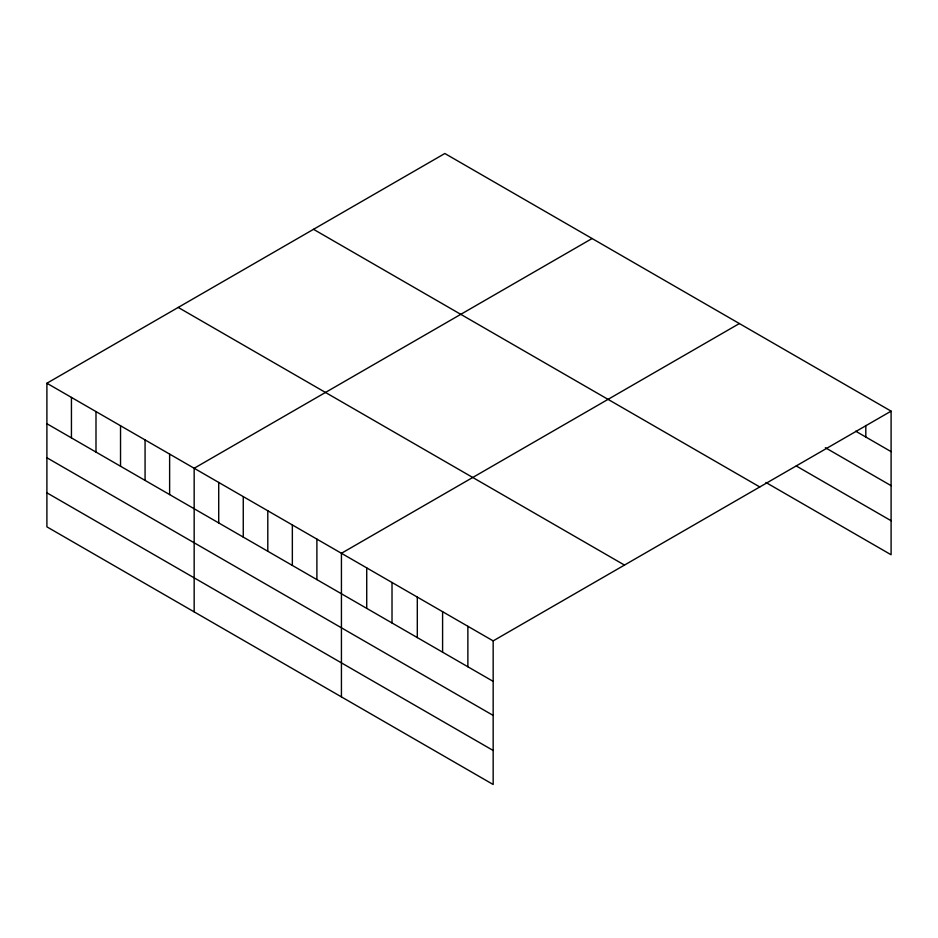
<?xml version="1.0" encoding="UTF-8"?>
<svg xmlns="http://www.w3.org/2000/svg" width="938" height="938" viewBox="0 0 938 938"><rect width="100%" height="100%" fill="white"/><g stroke="black" fill="none" stroke-linecap="round" stroke-linejoin="round"><path stroke-width="1.41" d="M46.9 383.243L493.165 640.889L493.165 784.496L46.9 526.851L46.9 383.243L444.835 153.504L891.1 411.149L891.1 554.757L765.924 482.484M592.101 238.522L194.166 468.261L194.166 611.881M739.367 323.551L341.432 553.291L341.432 696.899M493.165 640.889L891.1 411.149M855.691 431.187L891.1 451.635M825.346 447.707L891.1 485.661M796.268 465.975L891.1 520.731M313.515 229.318L759.78 486.963M178.22 307.43L624.485 565.075M46.9 423.73L493.165 681.375M46.9 457.756L493.165 715.413M46.9 492.825L493.165 750.47M865.809 425.465L865.809 437.038M467.874 626.291L467.874 666.777M442.595 611.693L442.595 652.18M417.304 597.096L417.304 637.57M392.014 582.498L392.014 622.973M366.723 567.889L366.723 608.375M316.892 539.116L316.892 579.602M292.351 524.952L292.351 565.438M267.799 510.776L267.799 551.263M243.259 496.612L243.259 537.087M218.718 482.437L218.718 522.923M169.626 454.098L169.626 494.584M145.073 439.922L145.073 480.408M120.533 425.758L120.533 466.233M95.993 411.583L95.993 452.069M71.44 397.419L71.44 437.894"/></g></svg>
